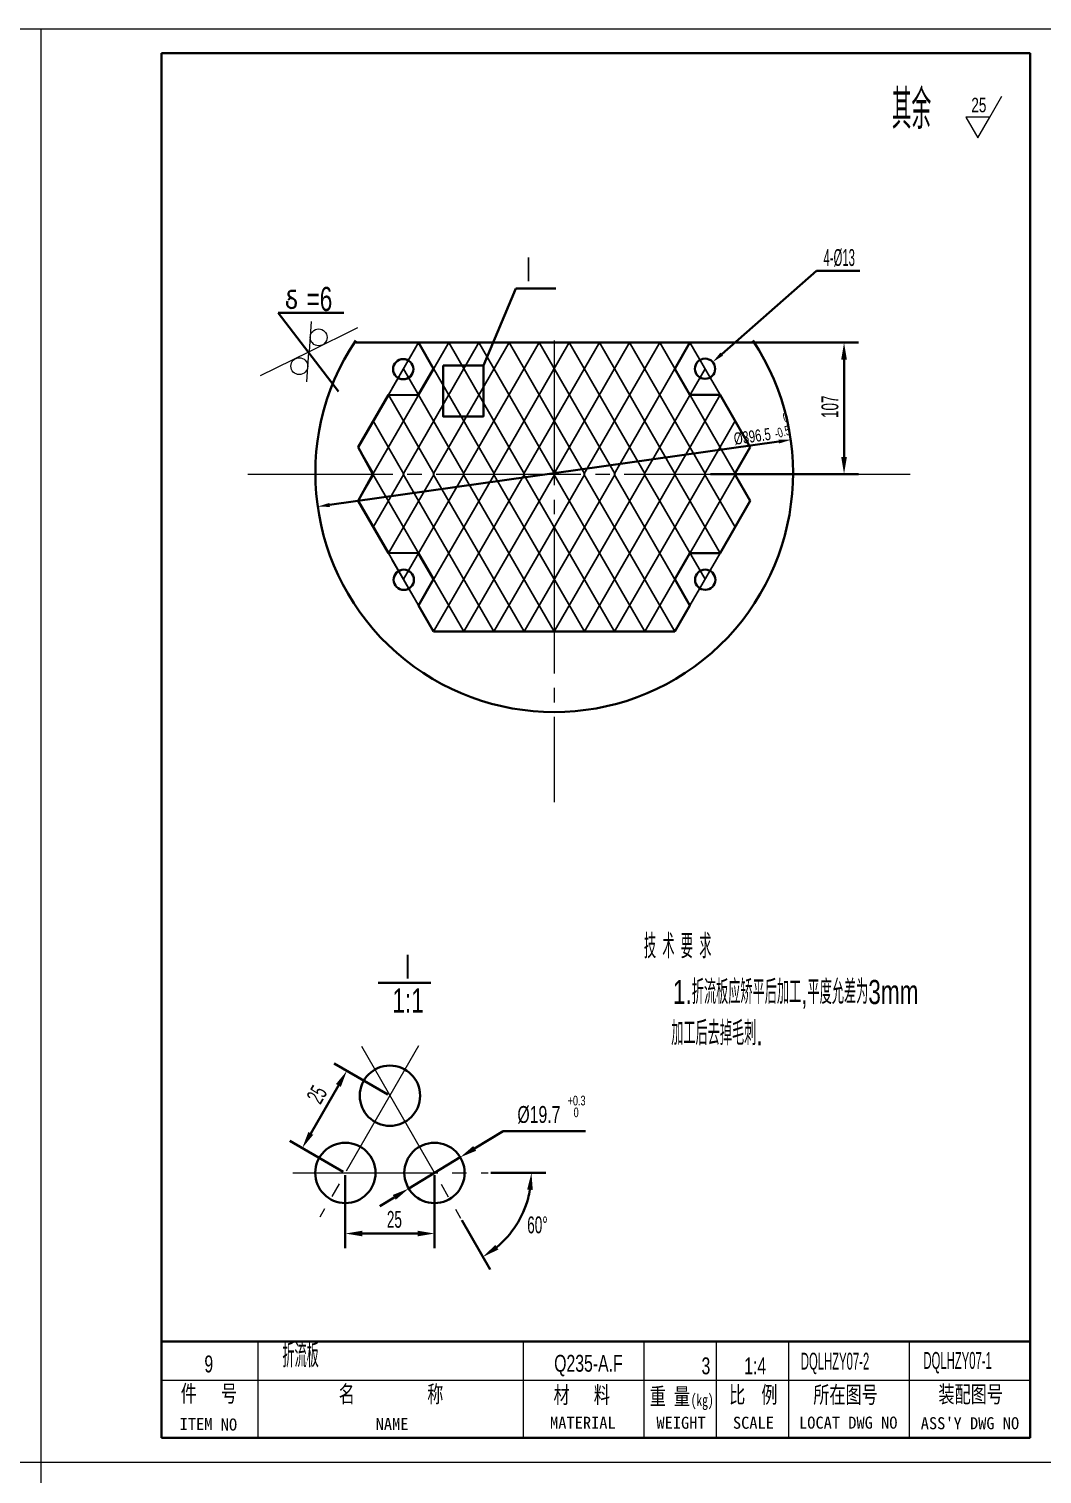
# Model space of a CAD drawing. Header units: millimetres. Extents: x 972 to 2699, y 36 to 635.
# Drawn here: x 2276 to 2486, y 335.6 to 635.1 of the extents above; entities that cross this region are included whole.
import ezdxf

# ---------------------------------------------------------------- set-up
doc = ezdxf.new("R2010")
doc.units = ezdxf.units.MM
doc.header["$PDMODE"] = 66
doc.header["$PDSIZE"] = -5
doc.linetypes.add('EB_DASHDOT', pattern=[39, 30, -3, 3, -3])
doc.linetypes.add('EB_DASHDOTDOT', pattern=[45, 30, -3, 3, -3, 3, -3])
doc.layers.get('0').update_dxf_attribs({"color": 2, "lineweight": 0})
doc.layers.get('DEFPOINTS').update_dxf_attribs({"color": 2, "lineweight": 0})
for name, color, linetype, lineweight in [('6', 6, 'EB_DASHDOTDOT', 0), ('JD$0$主体层', 1, 'Continuous', 35), ('中心线层', 2, 'EB_DASHDOT', 0), ('主体层', 1, 'Continuous', 35), ('图块层', 2, 'Continuous', 0), ('尺寸层', 2, 'Continuous', 35), ('文字层', 2, 'Continuous', 0)]:
    doc.layers.add(name, color=color, linetype=linetype, lineweight=lineweight)
doc.styles.add('HZ', font='ACADTXT.SHX', dxfattribs={"width": 0.6, "bigfont": 'gbcbig.shx'})
doc.styles.get("Standard").update_dxf_attribs({"font": 'ACADTXT.SHX', "width": 0.7, "bigfont": 'gbcbig.shx'})
doc.styles.add('UserTxtStyle2', font='', dxfattribs={"width": 0.7})
doc.styles.add('UserTxtStyle3', font='')
doc.styles.add('UserTxtStyle4', font='ACADTXT.SHX', dxfattribs={"width": 0.5, "bigfont": 'gbcbig.shx'})
doc.styles.get('UserTxtStyle2').set_extended_font_data('FangSong_GB2312')
doc.styles.get('UserTxtStyle3').set_extended_font_data('FangSong_GB2312')
doc.dimstyles.new('UserStyle1', dxfattribs={"dimtxt": 3.5, "dimasz": 3.5, "dimexe": 3, "dimexo": 0.5, "dimgap": 0.8, "dimtad": 1, "dimdsep": 46, "dimtxsty": 'HZ', "dimcen": 0, "dimdle": 7, "dimadec": 0, "dimazin": 0, "dimtfac": 1, "dimtmove": 0, "dimatfit": 0, "dimfxl": 0, "dimtolj": 1, "dimtzin": 0, "dimarcsym": 0})
doc.dimstyles.new('UserStyle3', dxfattribs={"dimtxt": 2.5, "dimasz": 2.5, "dimexe": 1.25, "dimexo": 0.625, "dimgap": 0.3, "dimtad": 1, "dimdec": 4, "dimdsep": 46, "dimtxsty": 'Standard', "dimcen": 0, "dimdle": 5, "dimadec": 0, "dimazin": 0, "dimtfac": 1, "dimtdec": 4, "dimtmove": 0, "dimatfit": 0, "dimfxl": 0, "dimtolj": 1, "dimtzin": 0, "dimarcsym": 0})

# ---------------------------------------------------------------- blocks, each defined once
blk = doc.blocks.new('*D20')
at = {"layer": '尺寸层', "linetype": 'Continuous', "lineweight": 35}
for points in [[(2341.54, 385.42), (2345.04, 384.84), (2345.04, 386)], [(2360.02, 385.42), (2356.52, 384.84), (2356.52, 386)]]:
    blk.add_hatch(color=0, dxfattribs=at).paths.add_polyline_path(points, flags=0)
at = {"layer": '尺寸层', "color": 0, "linetype": 'Continuous', "lineweight": 35}
for p, q in [((2341.54, 397.49), (2341.54, 382.42)), ((2360.02, 397.49), (2360.02, 382.42)), ((2345.04, 385.42), (2356.52, 385.42))]:
    blk.add_line(p, q, dxfattribs=at)
at = {"layer": '尺寸层', "color": 0, "linetype": 'Continuous', "lineweight": 35, "insert": (2350.15, 390.11), "char_height": 3.5, "attachment_point": 1, "style": 'HZ'}
blk.add_mtext('25', dxfattribs=at)
blk = doc.blocks.new('*D22')
at = {"layer": '尺寸层', "linetype": 'Continuous', "lineweight": 35}
for points in [[(2341.86, 419.14), (2340.61, 415.81), (2339.6, 416.4)], [(2332.62, 403.14), (2334.88, 405.88), (2333.87, 406.46)]]:
    blk.add_hatch(color=0, dxfattribs=at).paths.add_polyline_path(points, flags=0)
at = {"layer": '尺寸层', "color": 0, "linetype": 'Continuous', "lineweight": 35}
for p, q in [((2350.35, 414.24), (2339.26, 420.64)), ((2334.37, 406.17), (2340.11, 416.11)), ((2341.11, 398.24), (2330.02, 404.64))]:
    blk.add_line(p, q, dxfattribs=at)
at = {"layer": '尺寸层', "color": 0, "linetype": 'Continuous', "lineweight": 35, "insert": (2333.34, 413.75), "char_height": 3.5, "attachment_point": 1, "rotation": 60, "style": 'HZ'}
blk.add_mtext('25', dxfattribs=at)
blk = doc.blocks.new('CAXBLOCK8', base_point=(2472.64, 612.48))
at = {"layer": '图块层', "linetype": 'Continuous', "lineweight": 0}
for p, q in [((2475.14, 616.81), (2477.64, 621.14)), ((2470.14, 616.81), (2472.64, 612.48)), ((2475.14, 616.81), (2470.14, 616.81)), ((2472.64, 612.48), (2475.14, 616.81))]:
    blk.add_line(p, q, dxfattribs=at)
at = {"layer": '图块层', "linetype": 'Continuous', "lineweight": 0, "insert": (2471.29, 620.8), "char_height": 3, "attachment_point": 1}
blk.add_mtext('25', dxfattribs=at)
blk = doc.blocks.new('*D38')
at = {"layer": '尺寸层', "linetype": 'Continuous', "lineweight": 35}
for points in [[(2444.91, 570.05), (2445.49, 566.55), (2444.32, 566.55)], [(2444.91, 542.82), (2445.49, 546.32), (2444.32, 546.32)]]:
    blk.add_hatch(color=0, dxfattribs=at).paths.add_polyline_path(points, flags=0)
at = {"layer": '尺寸层', "color": 0, "linetype": 'Continuous', "lineweight": 35}
for p, q in [((2409.19, 570.05), (2447.91, 570.05)), ((2444.91, 566.55), (2444.91, 546.32)), ((2417.2, 542.82), (2447.91, 542.82))]:
    blk.add_line(p, q, dxfattribs=at)
at = {"layer": '尺寸层', "color": 0, "linetype": 'Continuous', "lineweight": 35, "insert": (2440.22, 554.41), "char_height": 3.5, "attachment_point": 1, "rotation": 90, "style": 'HZ'}
blk.add_mtext('107', dxfattribs=at)
blk = doc.blocks.new('CAXBLOCK14', base_point=(2417.68, 566.01))
at = {"layer": '尺寸层', "linetype": 'Continuous', "lineweight": 35}
blk.add_hatch(color=256, dxfattribs=at).paths.add_polyline_path([(2419.28, 567.98), (2417.68, 566.01), (2419.83, 567.35)], flags=0)
blk.add_line((2419.56, 567.66), (2439.17, 584.95), dxfattribs=at)
blk = doc.blocks.new('*D40')
at = {"layer": '尺寸层', "linetype": 'Continuous', "lineweight": 35}
for points in [[(2433.85, 549.9), (2431.43, 549.14), (2431.31, 549.97)], [(2335.82, 536.07), (2338.35, 536), (2338.23, 536.83)]]:
    blk.add_hatch(color=0, dxfattribs=at).paths.add_polyline_path(points, flags=0)
at = {"layer": '尺寸层', "color": 0, "linetype": 'Continuous', "lineweight": 35}
blk.add_line((2338.29, 536.42), (2431.37, 549.56), dxfattribs=at)
at = {"layer": '尺寸层', "color": 0, "linetype": 'Continuous', "lineweight": 35, "insert": (2421.91, 551.33), "char_height": 2.5, "attachment_point": 1, "rotation": 8.0346}
blk.add_mtext('%%c396.5', dxfattribs=at)
blk = doc.blocks.new('*D140')
at = {"layer": '尺寸层', "linetype": 'Continuous', "lineweight": 35}
for points in [[(2341.54, 385.42), (2345.04, 384.84), (2345.04, 386)], [(2360.02, 385.42), (2356.52, 384.84), (2356.52, 386)]]:
    blk.add_hatch(color=0, dxfattribs=at).paths.add_polyline_path(points, flags=0)
at = {"layer": '尺寸层', "color": 0, "linetype": 'Continuous', "lineweight": 35}
for p, q in [((2341.54, 397.49), (2341.54, 382.42)), ((2360.02, 397.49), (2360.02, 382.42)), ((2345.04, 385.42), (2356.52, 385.42))]:
    blk.add_line(p, q, dxfattribs=at)
at = {"layer": '尺寸层', "color": 0, "linetype": 'Continuous', "lineweight": 35, "insert": (2350.15, 390.11), "char_height": 3.5, "attachment_point": 1, "style": 'HZ'}
blk.add_mtext('25', dxfattribs=at)
blk = doc.blocks.new('*D142')
at = {"layer": '尺寸层', "linetype": 'Continuous', "lineweight": 35}
for points in [[(2341.86, 419.14), (2340.61, 415.81), (2339.6, 416.4)], [(2332.62, 403.14), (2334.88, 405.88), (2333.87, 406.46)]]:
    blk.add_hatch(color=0, dxfattribs=at).paths.add_polyline_path(points, flags=0)
at = {"layer": '尺寸层', "color": 0, "linetype": 'Continuous', "lineweight": 35}
for p, q in [((2350.35, 414.24), (2339.26, 420.64)), ((2334.37, 406.17), (2340.11, 416.11)), ((2341.11, 398.24), (2330.02, 404.64))]:
    blk.add_line(p, q, dxfattribs=at)
at = {"layer": '尺寸层', "color": 0, "linetype": 'Continuous', "lineweight": 35, "insert": (2333.34, 413.75), "char_height": 3.5, "attachment_point": 1, "rotation": 60, "style": 'HZ'}
blk.add_mtext('25', dxfattribs=at)
blk = doc.blocks.new('CAXBLOCK53', base_point=(2472.64, 612.48))
at = {"layer": '图块层', "linetype": 'Continuous', "lineweight": 0}
for p, q in [((2475.14, 616.81), (2477.64, 621.14)), ((2470.14, 616.81), (2472.64, 612.48)), ((2475.14, 616.81), (2470.14, 616.81)), ((2472.64, 612.48), (2475.14, 616.81))]:
    blk.add_line(p, q, dxfattribs=at)
at = {"layer": '图块层', "linetype": 'Continuous', "lineweight": 0, "insert": (2471.29, 620.8), "char_height": 3, "attachment_point": 1}
blk.add_mtext('25', dxfattribs=at)
blk = doc.blocks.new('*D158')
at = {"layer": '尺寸层', "linetype": 'Continuous', "lineweight": 35}
for points in [[(2444.91, 570.05), (2445.49, 566.55), (2444.32, 566.55)], [(2444.91, 542.82), (2445.49, 546.32), (2444.32, 546.32)]]:
    blk.add_hatch(color=0, dxfattribs=at).paths.add_polyline_path(points, flags=0)
at = {"layer": '尺寸层', "color": 0, "linetype": 'Continuous', "lineweight": 35}
for p, q in [((2409.19, 570.05), (2447.91, 570.05)), ((2444.91, 566.55), (2444.91, 546.32)), ((2417.2, 542.82), (2447.91, 542.82))]:
    blk.add_line(p, q, dxfattribs=at)
at = {"layer": '尺寸层', "color": 0, "linetype": 'Continuous', "lineweight": 35, "insert": (2440.22, 554.41), "char_height": 3.5, "attachment_point": 1, "rotation": 90, "style": 'HZ'}
blk.add_mtext('107', dxfattribs=at)
blk = doc.blocks.new('CAXBLOCK59', base_point=(2417.68, 566.01))
at = {"layer": '尺寸层', "linetype": 'Continuous', "lineweight": 35}
blk.add_hatch(color=256, dxfattribs=at).paths.add_polyline_path([(2419.28, 567.98), (2417.68, 566.01), (2419.83, 567.35)], flags=0)
blk.add_line((2419.56, 567.66), (2439.17, 584.95), dxfattribs=at)
blk = doc.blocks.new('*D160')
at = {"layer": '尺寸层', "linetype": 'Continuous', "lineweight": 35}
for points in [[(2433.85, 549.9), (2431.43, 549.14), (2431.31, 549.97)], [(2335.82, 536.07), (2338.35, 536), (2338.23, 536.83)]]:
    blk.add_hatch(color=0, dxfattribs=at).paths.add_polyline_path(points, flags=0)
at = {"layer": '尺寸层', "color": 0, "linetype": 'Continuous', "lineweight": 35}
blk.add_line((2338.29, 536.42), (2431.37, 549.56), dxfattribs=at)
at = {"layer": '尺寸层', "color": 0, "linetype": 'Continuous', "lineweight": 35, "insert": (2421.91, 551.33), "char_height": 2.5, "attachment_point": 1, "rotation": 8.0346}
blk.add_mtext('%%c396.5', dxfattribs=at)

msp = doc.modelspace()

# ---------------------------------------------------------------- hatches: boundary and pattern name
at = {"layer": '尺寸层', "linetype": 'Continuous', "lineweight": 35}
for points in [[(2365.35665, 401.23535), (2368.64984, 402.55642), (2368.04337, 403.55307)], [(2365.35665, 401.23535), (2368.64984, 402.55642), (2368.04337, 403.55307)], [(2380.11897, 397.98644), (2380.39538, 394.44895), (2379.23315, 394.55051)], [(2380.11897, 397.98644), (2380.39538, 394.44895), (2379.23315, 394.55051)], [(2354.67825, 394.73753), (2351.99152, 392.41982), (2351.38506, 393.41647)], [(2354.67825, 394.73753), (2351.99152, 392.41982), (2351.38506, 393.41647)], [(2370.06821, 380.57801), (2372.6009, 383.06312), (2373.26998, 382.10738)], [(2370.06821, 380.57801), (2372.6009, 383.06312), (2373.26998, 382.10738)]]:
    msp.add_hatch(color=256, dxfattribs=at).paths.add_polyline_path(points, flags=0)

# ---------------------------------------------------------------- linework, layer by layer
at = {"linetype": 'Continuous', "lineweight": 0}
for p, q in [((2334.12187, 568.21727), (2334.5337, 574.40513)), ((2334.12187, 568.21727), (2334.5337, 574.40513)), ((2334.12187, 568.21727), (2344.13214, 573.15675)), ((2334.12187, 568.21727), (2344.13214, 573.15675)), ((2333.88772, 568.0949), (2323.87744, 563.15542)), ((2333.88772, 568.0949), (2323.87744, 563.15542)), ((2333.88772, 568.0949), (2333.47588, 561.90705)), ((2333.88772, 568.0949), (2333.47588, 561.90705))]:
    msp.add_line(p, q, dxfattribs=at)
for centre in [(2336.01092, 571.14426), (2336.01092, 571.14426), (2331.99866, 565.16791), (2331.99866, 565.16791)]:
    msp.add_circle(centre, 1.75, dxfattribs=at)
at = {"layer": '6', "linetype": 'ByBlock', "lineweight": -2}
for p, q in [((2347.24942, 542.82039), (2362.96863, 570.05307)), ((2347.24942, 542.82039), (2362.96863, 570.05307)), ((2356.71855, 570.05307), (2350.46879, 559.22781)), ((2356.71855, 570.05307), (2350.46879, 559.22781)), ((2369.21809, 570.05307), (2353.49888, 542.82039)), ((2369.21809, 570.05307), (2353.49888, 542.82039)), ((2372.43838, 542.82039), (2356.71886, 570.0536)), ((2372.43838, 542.82039), (2356.71886, 570.0536)), ((2359.74835, 542.82039), (2375.46755, 570.05307)), ((2359.74835, 542.82039), (2375.46755, 570.05307)), ((2362.96863, 570.05307), (2378.68784, 542.82039)), ((2362.96863, 570.05307), (2378.68784, 542.82039)), ((2381.71701, 570.05307), (2365.99781, 542.82039)), ((2381.71701, 570.05307), (2365.99781, 542.82039)), ((2384.9373, 542.82039), (2369.21809, 570.05307)), ((2384.9373, 542.82039), (2369.21809, 570.05307)), ((2372.24726, 542.82039), (2387.96646, 570.05307)), ((2372.24726, 542.82039), (2387.96646, 570.05307)), ((2375.46756, 570.05307), (2391.18676, 542.82039)), ((2375.46756, 570.05307), (2391.18676, 542.82039)), ((2394.21593, 570.05307), (2378.49672, 542.82039)), ((2394.21593, 570.05307), (2378.49672, 542.82039)), ((2397.43622, 542.82039), (2381.71701, 570.05307)), ((2397.43622, 542.82039), (2381.71701, 570.05307)), ((2384.74619, 542.82039), (2400.4654, 570.05307)), ((2384.74619, 542.82039), (2400.4654, 570.05307)), ((2387.96647, 570.05307), (2403.68567, 542.82039)), ((2387.96647, 570.05307), (2403.68567, 542.82039)), ((2406.71485, 570.05307), (2390.99565, 542.82039)), ((2406.71485, 570.05307), (2390.99565, 542.82039)), ((2409.93515, 542.82039), (2394.21594, 570.05307)), ((2409.93515, 542.82039), (2394.21594, 570.05307)), ((2397.2451, 542.82039), (2412.96462, 570.05359)), ((2397.2451, 542.82039), (2412.96462, 570.05359)), ((2400.46539, 570.05307), (2416.1846, 542.82039)), ((2400.46539, 570.05307), (2416.1846, 542.82039)), ((2422.43406, 542.82039), (2406.71485, 570.05307)), ((2422.43406, 542.82039), (2406.71485, 570.05307)), ((2412.96462, 570.05359), (2419.21469, 559.2278)), ((2412.96462, 570.05359), (2419.21469, 559.2278)), ((2356.0932, 568.96861), (2351.20797, 560.50522)), ((2356.0932, 568.96861), (2351.20797, 560.50522)), ((2353.59383, 564.64071), (2366.18892, 542.82039)), ((2353.59383, 564.64071), (2366.18892, 542.82039)), ((2416.08965, 564.6407), (2403.49456, 542.82039)), ((2416.08965, 564.6407), (2403.49456, 542.82039)), ((2350.46971, 559.22622), (2344.21823, 548.39586)), ((2350.46971, 559.22622), (2344.21823, 548.39586)), ((2359.93946, 542.82039), (2350.46879, 559.22781)), ((2359.93946, 542.82039), (2350.46879, 559.22781)), ((2409.74403, 542.82039), (2419.21469, 559.2278)), ((2409.74403, 542.82039), (2419.21469, 559.2278)), ((2419.21331, 559.227), (2425.46521, 548.39594)), ((2419.21331, 559.227), (2425.46521, 548.39594)), ((2347.34375, 553.81491), (2353.68999, 542.82039)), ((2347.34375, 553.81491), (2353.68999, 542.82039)), ((2422.33973, 553.8149), (2415.99349, 542.82039)), ((2422.33973, 553.8149), (2415.99349, 542.82039)), ((2347.44054, 542.82039), (2344.21872, 548.40202)), ((2347.44054, 542.82039), (2344.21872, 548.40202)), ((2422.24294, 542.82039), (2425.46476, 548.40202)), ((2422.24294, 542.82039), (2425.46476, 548.40202)), ((2347.44054, 542.82039), (2344.21872, 537.23877)), ((2347.44054, 542.82039), (2344.21872, 537.23877)), ((2347.24942, 542.82039), (2366.09337, 510.17429)), ((2347.24942, 542.82039), (2366.09337, 510.17429)), ((2347.34375, 531.82588), (2353.68999, 542.82039)), ((2347.34375, 531.82588), (2353.68999, 542.82039)), ((2359.93946, 542.82039), (2350.46879, 526.41298)), ((2359.93946, 542.82039), (2350.46879, 526.41298)), ((2372.34282, 510.17429), (2353.49888, 542.82039)), ((2372.34282, 510.17429), (2353.49888, 542.82039)), ((2353.59383, 521.00008), (2366.18892, 542.82039)), ((2353.59383, 521.00008), (2366.18892, 542.82039)), ((2372.43838, 542.82039), (2356.71886, 515.58718)), ((2372.43838, 542.82039), (2356.71886, 515.58718)), ((2359.74835, 542.82039), (2378.59228, 510.17429)), ((2359.74835, 542.82039), (2378.59228, 510.17429)), ((2359.8439, 510.17429), (2378.68784, 542.82039)), ((2359.8439, 510.17429), (2378.68784, 542.82039)), ((2384.84175, 510.17429), (2365.99781, 542.82039)), ((2384.84175, 510.17429), (2365.99781, 542.82039)), ((2384.9373, 542.82039), (2366.09336, 510.17429)), ((2384.9373, 542.82039), (2366.09336, 510.17429)), ((2372.24726, 542.82039), (2391.09119, 510.17429)), ((2372.24726, 542.82039), (2391.09119, 510.17429)), ((2372.34282, 510.17429), (2391.18676, 542.82039)), ((2372.34282, 510.17429), (2391.18676, 542.82039)), ((2397.34066, 510.17429), (2378.49672, 542.82039)), ((2397.34066, 510.17429), (2378.49672, 542.82039)), ((2397.43622, 542.82039), (2378.59227, 510.17429)), ((2397.43622, 542.82039), (2378.59227, 510.17429)), ((2384.74619, 542.82039), (2403.59013, 510.1743)), ((2384.74619, 542.82039), (2403.59013, 510.1743)), ((2384.84174, 510.17429), (2403.68567, 542.82039)), ((2384.84174, 510.17429), (2403.68567, 542.82039)), ((2409.83958, 510.1743), (2390.99565, 542.82039)), ((2409.83958, 510.1743), (2390.99565, 542.82039)), ((2409.93515, 542.82039), (2391.09121, 510.17429)), ((2409.93515, 542.82039), (2391.09121, 510.17429)), ((2397.2451, 542.82039), (2412.96462, 515.5872)), ((2397.2451, 542.82039), (2412.96462, 515.5872)), ((2397.34066, 510.17429), (2416.1846, 542.82039)), ((2397.34066, 510.17429), (2416.1846, 542.82039)), ((2416.08965, 521.00008), (2403.49456, 542.82039)), ((2416.08965, 521.00008), (2403.49456, 542.82039)), ((2422.43406, 542.82039), (2403.59013, 510.1743)), ((2422.43406, 542.82039), (2403.59013, 510.1743)), ((2409.74403, 542.82039), (2419.21469, 526.41299)), ((2409.74403, 542.82039), (2419.21469, 526.41299)), ((2422.33973, 531.82589), (2415.99349, 542.82039)), ((2422.33973, 531.82589), (2415.99349, 542.82039)), ((2422.24294, 542.82039), (2425.46476, 537.23877)), ((2422.24294, 542.82039), (2425.46476, 537.23877)), ((2350.46971, 526.41457), (2344.21823, 537.24493)), ((2350.46971, 526.41457), (2344.21823, 537.24493)), ((2419.21331, 526.41378), (2425.46521, 537.24485)), ((2419.21331, 526.41378), (2425.46521, 537.24485)), ((2359.8439, 510.17429), (2350.46879, 526.41298)), ((2359.8439, 510.17429), (2350.46879, 526.41298)), ((2356.0932, 516.67217), (2351.20797, 525.13557)), ((2356.0932, 516.67217), (2351.20797, 525.13557)), ((2412.96462, 515.5872), (2419.21469, 526.41299)), ((2412.96462, 515.5872), (2419.21469, 526.41299)), ((2359.8439, 510.17429), (2356.71917, 515.58771)), ((2359.8439, 510.17429), (2356.71917, 515.58771)), ((2409.83958, 510.1743), (2412.96416, 515.58746)), ((2409.83958, 510.1743), (2412.96416, 515.58746))]:
    msp.add_line(p, q, dxfattribs=at)
at = {"layer": 'DEFPOINTS', "color": 0, "linetype": 'ByBlock', "lineweight": -2}
for p in [(2344.87278, 424.21778), (2344.87278, 424.21778), (2365.35665, 401.23535), (2365.35665, 401.23535), (2330.68685, 397.98644), (2330.68685, 397.98644), (2371.1759, 397.98644), (2371.1759, 397.98644), (2354.67825, 394.73753), (2354.67825, 394.73753), (2365.42008, 388.62881), (2365.42008, 388.62881), (2375.41611, 385.06543), (2375.41611, 385.06543)]:
    msp.add_point(p, dxfattribs=at)
at = {"layer": 'JD$0$主体层', "linetype": 'Continuous', "lineweight": 35}
for p, q in [((2303.45655, 630.06545), (2303.45655, 343.06545)), ((2303.45655, 630.06545), (2483.45655, 630.06545)), ((2303.45655, 630.06545), (2303.45655, 343.06545)), ((2303.45655, 630.06545), (2483.45655, 630.06545)), ((2483.45655, 630.06545), (2483.45655, 343.06545)), ((2483.45655, 630.06545), (2483.45655, 343.06545)), ((2303.45655, 363.06545), (2483.45655, 363.06545)), ((2303.45655, 363.06545), (2483.45655, 363.06545)), ((2303.45655, 343.06545), (2483.45655, 343.06545)), ((2303.45655, 343.06545), (2483.45655, 343.06545))]:
    msp.add_line(p, q, dxfattribs=at)
at = {"layer": '中心线层', "linetype": 'EB_DASHDOT', "lineweight": 0}
for p, q in [((2384.83143, 570.50317), (2384.83143, 474.84817)), ((2384.83143, 570.50317), (2384.83143, 474.84817)), ((2321.36345, 542.82039), (2458.60223, 542.82039)), ((2321.36345, 542.82039), (2458.60223, 542.82039)), ((2356.7307, 424.29363), (2336.24735, 388.81542)), ((2356.7307, 424.29363), (2336.24735, 388.81542)), ((2344.87278, 424.21778), (2365.42008, 388.62881)), ((2344.87278, 424.21778), (2365.42008, 388.62881)), ((2330.68685, 397.98644), (2371.1759, 397.98644)), ((2330.68685, 397.98644), (2371.1759, 397.98644))]:
    msp.add_line(p, q, dxfattribs=at)
at = {"layer": '主体层', "linetype": 'Continuous', "lineweight": 35}
for p, q in [((2343.69051, 570.05307), (2425.98394, 570.05307)), ((2343.69051, 570.05307), (2425.98394, 570.05307)), ((2359.8439, 564.63964), (2356.71917, 570.05307)), ((2359.8439, 564.63964), (2356.71917, 570.05307)), ((2412.96462, 570.05359), (2409.83958, 564.63964)), ((2412.96462, 570.05359), (2409.83958, 564.63964)), ((2356.67139, 559.14345), (2359.8439, 564.63964)), ((2356.67139, 559.14345), (2359.8439, 564.63964)), ((2409.83958, 564.63964), (2412.96431, 559.22622)), ((2409.83958, 564.63964), (2412.96431, 559.22622)), ((2350.46879, 559.22781), (2344.21674, 548.39859)), ((2350.46879, 559.22781), (2344.21674, 548.39859)), ((2350.46971, 559.22622), (2356.67139, 559.14345)), ((2350.46971, 559.22622), (2356.67139, 559.14345)), ((2412.96431, 559.22622), (2419.21377, 559.22621)), ((2412.96431, 559.22622), (2419.21377, 559.22621)), ((2419.21469, 559.2278), (2425.46674, 548.39859)), ((2419.21469, 559.2278), (2425.46674, 548.39859)), ((2344.21674, 548.39859), (2347.24942, 542.82039)), ((2344.21674, 548.39859), (2347.24942, 542.82039)), ((2425.46674, 548.39859), (2422.3385, 542.98594)), ((2425.46674, 548.39859), (2422.3385, 542.98594)), ((2344.21674, 537.2422), (2347.24942, 542.82039)), ((2344.21674, 537.2422), (2347.24942, 542.82039)), ((2425.46674, 537.2422), (2422.3385, 542.65485)), ((2425.46674, 537.2422), (2422.3385, 542.65485)), ((2350.46879, 526.41298), (2344.21674, 537.2422)), ((2350.46879, 526.41298), (2344.21674, 537.2422)), ((2419.21469, 526.41299), (2425.46674, 537.2422)), ((2419.21469, 526.41299), (2425.46674, 537.2422)), ((2350.46971, 526.41457), (2356.67139, 526.49734)), ((2350.46971, 526.41457), (2356.67139, 526.49734)), ((2356.67139, 526.49734), (2359.8439, 521.00114)), ((2356.67139, 526.49734), (2359.8439, 521.00114)), ((2409.83958, 521.00114), (2412.96431, 526.41456)), ((2409.83958, 521.00114), (2412.96431, 526.41456)), ((2412.96431, 526.41456), (2419.21377, 526.41458)), ((2412.96431, 526.41456), (2419.21377, 526.41458)), ((2359.8439, 521.00114), (2356.71917, 515.58771)), ((2359.8439, 521.00114), (2356.71917, 515.58771)), ((2412.96462, 515.5872), (2409.83958, 521.00114)), ((2412.96462, 515.5872), (2409.83958, 521.00114)), ((2359.8439, 510.17429), (2356.71871, 515.58745)), ((2359.8439, 510.17429), (2356.71871, 515.58745)), ((2409.83958, 510.1743), (2412.96462, 515.5872)), ((2409.83958, 510.1743), (2412.96462, 515.5872)), ((2359.8439, 510.17429), (2409.83958, 510.1743)), ((2359.8439, 510.17429), (2409.83958, 510.1743))]:
    msp.add_line(p, q, dxfattribs=at)
for centre, radius in [((2353.54024, 564.54466), 2.1), ((2353.54024, 564.54466), 2.1), ((2416.08965, 564.64069), 2.1), ((2416.08965, 564.64069), 2.1), ((2353.65059, 520.90387), 2.1), ((2353.65059, 520.90387), 2.1), ((2416.13695, 520.91234), 2.1), ((2416.13695, 520.91234), 2.1), ((2350.77984, 413.98644), 6.25), ((2350.77984, 413.98644), 6.25), ((2341.54224, 397.98644), 6.25), ((2341.54224, 397.98644), 6.25), ((2360.01745, 397.98644), 6.25), ((2360.01745, 397.98644), 6.25)]:
    msp.add_circle(centre, radius, dxfattribs=at)
msp.add_arc((2384.83143, 542.98594), 49.5, 146.2270267, 33.7729733, dxfattribs=at)
msp.add_arc((2384.83143, 542.98594), 49.5, 146.2270267, 33.7729733, dxfattribs=at)
at = {"layer": '图块层', "linetype": 'Continuous', "lineweight": 0}
for p, q in [((1857.95655, 635.06545), (2698.95655, 635.06545)), ((1857.95655, 635.06545), (2698.95655, 635.06545)), ((2278.45655, 635.06545), (2278.45655, 41.06545)), ((2278.45655, 635.06545), (2278.45655, 41.06545)), ((2323.45655, 343.06545), (2323.45655, 363.06545)), ((2323.45655, 343.06545), (2323.45655, 363.06545)), ((2378.45655, 343.06545), (2378.45655, 363.06545)), ((2378.45655, 343.06545), (2378.45655, 363.06545)), ((2403.45655, 343.06545), (2403.45655, 363.06545)), ((2403.45655, 343.06545), (2403.45655, 363.06545)), ((2418.45655, 343.06545), (2418.45655, 363.06545)), ((2418.45655, 343.06545), (2418.45655, 363.06545)), ((2433.45655, 343.06545), (2433.45655, 363.06545)), ((2433.45655, 343.06545), (2433.45655, 363.06545)), ((2458.45655, 343.06545), (2458.45655, 363.06545)), ((2458.45655, 343.06545), (2458.45655, 363.06545)), ((2303.45655, 355.06545), (2483.45655, 355.06545)), ((2303.45655, 355.06545), (2483.45655, 355.06545)), ((1857.95655, 338.06545), (2698.95655, 338.06545)), ((1857.95655, 338.06545), (2698.95655, 338.06545))]:
    msp.add_line(p, q, dxfattribs=at)
at = {"layer": '图块层', "color": 1, "linetype": 'Continuous', "lineweight": 0}
msp.add_line((2303.45655, 343.06545), (2303.45655, 363.06545), dxfattribs=at)
msp.add_line((2303.45655, 343.06545), (2303.45655, 363.06545), dxfattribs=at)
at = {"layer": '尺寸层', "linetype": 'Continuous', "lineweight": 35}
for p, q in [((2439.16702, 584.94527), (2448.18059, 584.94527)), ((2439.16702, 584.94527), (2448.18059, 584.94527)), ((2370.16861, 565.33273), (2376.91448, 581.29857)), ((2370.16861, 565.33273), (2376.91448, 581.29857)), ((2376.91448, 581.29857), (2385.14468, 581.29857)), ((2376.91448, 581.29857), (2385.14468, 581.29857)), ((2329.54614, 578.6654), (2329.45997, 578.42603)), ((2329.54614, 578.6654), (2329.45997, 578.42603)), ((2329.45997, 578.42603), (2329.50306, 577.89601)), ((2329.45997, 578.42603), (2329.50306, 577.89601)), ((2329.90517, 579.07574), (2329.67539, 578.88767)), ((2329.90517, 579.07574), (2329.67539, 578.88767)), ((2329.77592, 580.01611), (2329.79028, 580.37516)), ((2329.77592, 580.01611), (2329.79028, 580.37516)), ((2329.90517, 579.69125), (2329.77592, 580.01611)), ((2329.90517, 579.69125), (2329.77592, 580.01611)), ((2329.79028, 580.37516), (2329.91954, 580.56323)), ((2329.79028, 580.37516), (2329.91954, 580.56323)), ((2330.13495, 579.46898), (2329.90517, 579.69125)), ((2330.13495, 579.46898), (2329.90517, 579.69125)), ((2330.04879, 579.22962), (2329.90517, 579.07574)), ((2330.04879, 579.22962), (2329.90517, 579.07574)), ((2329.91954, 580.56323), (2330.20676, 580.7513)), ((2329.91954, 580.56323), (2330.20676, 580.7513)), ((2330.39346, 579.31511), (2330.04879, 579.22962)), ((2330.39346, 579.31511), (2330.04879, 579.22962)), ((2330.4509, 579.29801), (2330.13495, 579.46898)), ((2330.4509, 579.29801), (2330.13495, 579.46898)), ((2330.20676, 580.7513), (2330.4509, 580.7855)), ((2330.20676, 580.7513), (2330.4509, 580.7855)), ((2330.4509, 580.7855), (2331.28386, 580.7855)), ((2330.4509, 580.7855), (2331.28386, 580.7855)), ((2330.66632, 579.19542), (2330.4509, 579.29801)), ((2330.66632, 579.19542), (2330.4509, 579.29801)), ((2330.85302, 579.07574), (2330.66632, 579.19542)), ((2330.85302, 579.07574), (2330.66632, 579.19542)), ((2331.05408, 578.90476), (2330.85302, 579.07574)), ((2331.05408, 578.90476), (2330.85302, 579.07574)), ((2331.22641, 578.6654), (2331.05408, 578.90476)), ((2331.22641, 578.6654), (2331.05408, 578.90476)), ((2331.25513, 578.34054), (2331.22641, 578.6654)), ((2331.25513, 578.34054), (2331.22641, 578.6654)), ((2331.22641, 577.63954), (2331.25513, 578.34054)), ((2331.22641, 577.63954), (2331.25513, 578.34054)), ((2341.22661, 576.2425), (2327.63607, 576.2425)), ((2340.13936, 559.94731), (2327.63607, 576.2425)), ((2341.22661, 576.2425), (2327.63607, 576.2425)), ((2340.13936, 559.94731), (2327.63607, 576.2425)), ((2329.50306, 577.89601), (2329.53178, 577.72503)), ((2329.50306, 577.89601), (2329.53178, 577.72503)), ((2329.53178, 577.72503), (2329.70412, 577.50276)), ((2329.53178, 577.72503), (2329.70412, 577.50276)), ((2329.70412, 577.50276), (2329.96262, 577.33179)), ((2329.70412, 577.50276), (2329.96262, 577.33179)), ((2329.96262, 577.33179), (2330.33601, 577.2121)), ((2329.96262, 577.33179), (2330.33601, 577.2121)), ((2330.33601, 577.2121), (2330.70941, 577.2463)), ((2330.33601, 577.2121), (2330.70941, 577.2463)), ((2330.70941, 577.2463), (2331.01099, 577.36598)), ((2330.70941, 577.2463), (2331.01099, 577.36598)), ((2331.01099, 577.36598), (2331.22641, 577.63954)), ((2331.01099, 577.36598), (2331.22641, 577.63954)), ((2348.31283, 437.39136), (2359.28979, 437.39136)), ((2348.31283, 437.39136), (2359.28979, 437.39136)), ((2368.3466, 403.05474), (2374.25247, 406.64847)), ((2368.3466, 403.05474), (2374.25247, 406.64847)), ((2374.25247, 406.64847), (2391.32561, 406.64847)), ((2374.25247, 406.64847), (2391.32561, 406.64847)), ((2354.67825, 394.73753), (2365.35665, 401.23535)), ((2354.67825, 394.73753), (2365.35665, 401.23535)), ((2371.6759, 397.98644), (2383.11897, 397.98644)), ((2371.6759, 397.98644), (2383.11897, 397.98644)), ((2351.68829, 392.91814), (2348.69834, 391.09875)), ((2351.68829, 392.91814), (2348.69834, 391.09875)), ((2365.67008, 388.1958), (2371.56821, 377.97994)), ((2365.67008, 388.1958), (2371.56821, 377.97994))]:
    msp.add_line(p, q, dxfattribs=at)
msp.add_lwpolyline([(2361.78832, 565.33273), (2370.16861, 565.33273), (2370.16861, 554.74927), (2361.78832, 554.74927), (2361.78832, 565.33273)], dxfattribs=at)
msp.add_lwpolyline([(2361.78832, 565.33273), (2370.16861, 565.33273), (2370.16861, 554.74927), (2361.78832, 554.74927), (2361.78832, 565.33273)], dxfattribs=at)
for start, end in [(309.988767, 344.7580317), (309.988767, 344.7580317), (344.7580317, 350.011233), (344.7580317, 350.011233)]:
    msp.add_arc((2360.01745, 397.98644), 20.10152, start, end, dxfattribs=at)

# ---------------------------------------------------------------- block references
for name, p in [('CAXBLOCK8', (2472.64095, 612.47719)), ('CAXBLOCK53', (2472.64095, 612.47719)), ('CAXBLOCK14', (2417.68088, 566.0111)), ('CAXBLOCK59', (2417.68088, 566.0111))]:
    msp.add_blockref(name, p, dxfattribs=at)

# ---------------------------------------------------------------- texts
at = {"layer": '图块层', "linetype": 'Continuous', "lineweight": 0, "attachment_point": 1}
for s, insert, char_height, style in [('件   号', (2307.42964, 354.02119), 3.5, 'UserTxtStyle2'), ('件   号', (2307.42964, 354.02119), 3.5, 'UserTxtStyle2'), ('名         称', (2340.17457, 353.90302), 3.5, 'UserTxtStyle2'), ('名         称', (2340.17457, 353.90302), 3.5, 'UserTxtStyle2'), ('材   料', (2384.6973, 353.73527), 3.5, 'UserTxtStyle2'), ('材   料', (2384.6973, 353.73527), 3.5, 'UserTxtStyle2'), ('重 量', (2404.62847, 353.42905), 3.5, 'UserTxtStyle2'), ('重 量', (2404.62847, 353.42905), 3.5, 'UserTxtStyle2'), ('比  例', (2421.08918, 353.77593), 3.5, 'UserTxtStyle2'), ('比  例', (2421.08918, 353.77593), 3.5, 'UserTxtStyle2'), ('所在图号', (2438.53153, 353.77593), 3.5, 'UserTxtStyle2'), ('所在图号', (2438.53153, 353.77593), 3.5, 'UserTxtStyle2'), ('装配图号', (2464.47267, 353.87755), 3.5, 'UserTxtStyle2'), ('装配图号', (2464.47267, 353.87755), 3.5, 'UserTxtStyle2'), ('(kg)', (2413.12403, 352.14884), 2.5, 'UserTxtStyle2'), ('(kg)', (2413.12403, 352.14884), 2.5, 'UserTxtStyle2'), ('MATERIAL', (2383.97149, 347.4606), 2.5, 'UserTxtStyle3'), ('MATERIAL', (2383.97149, 347.4606), 2.5, 'UserTxtStyle3'), ('WEIGHT', (2406.01711, 347.4606), 2.5, 'UserTxtStyle3'), ('WEIGHT', (2406.01711, 347.4606), 2.5, 'UserTxtStyle3'), ('SCALE', (2421.87163, 347.4606), 2.5, 'UserTxtStyle3'), ('SCALE', (2421.87163, 347.4606), 2.5, 'UserTxtStyle3'), ('LOCAT DWG NO', (2435.57609, 347.47749), 2.5, 'UserTxtStyle3'), ('LOCAT DWG NO', (2435.57609, 347.47749), 2.5, 'UserTxtStyle3'), ("ASS'Y DWG NO", (2460.80123, 347.35931), 2.5, 'UserTxtStyle3'), ("ASS'Y DWG NO", (2460.80123, 347.35931), 2.5, 'UserTxtStyle3'), ('ITEM', (2307.20352, 347.20738), 2.5, 'UserTxtStyle3'), ('ITEM', (2307.20352, 347.20738), 2.5, 'UserTxtStyle3'), ('NO', (2315.71854, 347.08921), 2.5, 'UserTxtStyle3'), ('NO', (2315.71854, 347.08921), 2.5, 'UserTxtStyle3'), ('NAME', (2347.8246, 347.21582), 2.5, 'UserTxtStyle3'), ('NAME', (2347.8246, 347.21582), 2.5, 'UserTxtStyle3')]:
    msp.add_mtext(s, dxfattribs=dict(at, insert=insert, char_height=char_height, style=style))
at = {"layer": '尺寸层', "linetype": 'Continuous', "lineweight": 35, "attachment_point": 1}
for s, insert, char_height, style in [('I', (2379.03762, 587.73967), 5, 'UserTxtStyle4'), ('I', (2379.03762, 587.73967), 5, 'UserTxtStyle4'), ('4-%%c13', (2440.65657, 589.43928), 3.5, 'UserTxtStyle4'), ('4-%%c13', (2440.65657, 589.43928), 3.5, 'UserTxtStyle4'), ('60%%D', (2379.23936, 388.96461), 3.5, 'HZ'), ('60%%D', (2379.23936, 388.96461), 3.5, 'HZ')]:
    msp.add_mtext(s, dxfattribs=dict(at, insert=insert, char_height=char_height, style=style))
for s, insert, char_height in [('=6', (2333.49686, 581.60499), 5), ('=6', (2333.49686, 581.60499), 5), ('I', (2353.79398, 443.22178), 5), ('I', (2353.79398, 443.22178), 5), ('1:1', (2351.29404, 436.20352), 5), ('1:1', (2351.29404, 436.20352), 5), ('+0.3', (2387.62751, 413.97138), 2), ('+0.3', (2387.62751, 413.97138), 2), ('%%c19.7', (2377.20592, 411.84297), 3.5), ('%%c19.7', (2377.20592, 411.84297), 3.5), ('0', (2388.86258, 411.52643), 2), ('0', (2388.86258, 411.52643), 2)]:
    msp.add_mtext(s, dxfattribs=dict(at, insert=insert, char_height=char_height))
at = {"layer": '尺寸层', "linetype": 'Continuous', "lineweight": 35, "char_height": 2, "attachment_point": 1, "rotation": 15.5964121}
for s, insert in [('0', (2432.02822, 555.38636)), ('0', (2432.02822, 555.38636)), ('-0.5', (2430.28694, 552.08607)), ('-0.5', (2430.28694, 552.08607))]:
    msp.add_mtext(s, dxfattribs=dict(at, insert=insert))
at = {"layer": '文字层', "linetype": 'Continuous', "lineweight": 0, "attachment_point": 1}
for s, insert, char_height in [('其余', (2454.80571, 622.44656), 8.101329), ('其余', (2454.80571, 622.44656), 8.101329), ('           技 术 要 求', (2389.12926, 447.45152), 5), ('           技 术 要 求', (2389.12926, 447.45152), 5), ('1.折流板应矫平后加工,平度允差为3mm', (2409.4496, 437.97411), 5), ('1.折流板应矫平后加工,平度允差为3mm', (2409.4496, 437.97411), 5), ('  加工后去掉毛刺.', (2406.48711, 429.45342), 5), ('  加工后去掉毛刺.', (2406.48711, 429.45342), 5), ('   折流板', (2324.59087, 362.66574), 5), ('   折流板', (2324.59087, 362.66574), 5), ('9', (2312.32611, 360.14386), 3.5), ('9', (2312.32611, 360.14386), 3.5), ('Q235-A.F', (2384.82538, 360.27902), 3.5), ('Q235-A.F', (2384.82538, 360.27902), 3.5), ('3', (2415.36182, 359.74974), 3.5), ('3', (2415.36182, 359.74974), 3.5), ('1:4', (2424.20901, 359.74974), 3.5), ('1:4', (2424.20901, 359.74974), 3.5)]:
    msp.add_mtext(s, dxfattribs=dict(at, insert=insert, char_height=char_height))
at = {"layer": '文字层', "linetype": 'Continuous', "lineweight": 0, "char_height": 3.5, "attachment_point": 1, "style": 'UserTxtStyle4'}
for s, insert in [('DQLHZY07-2', (2435.95116, 360.71721)), ('DQLHZY07-2', (2435.95116, 360.71721)), ('DQLHZY07-1', (2461.3599, 360.86738)), ('DQLHZY07-1', (2461.3599, 360.86738))]:
    msp.add_mtext(s, dxfattribs=dict(at, insert=insert))

# ---------------------------------------------------------------- dimensions: what is measured, and where the dimension line sits
at = {"layer": '尺寸层', "linetype": 'Continuous', "lineweight": 35}
for base, p1, p2, angle, text, picture, middle in [((2442.35707, 556.43673), (2408.68595, 570.05307), (2416.70117, 542.82039), 90, '107', '*D38', (2441.73207, 556.43672)), ((2442.35707, 556.43673), (2408.68595, 570.05307), (2416.70117, 542.82039), 90, '107', '*D158', (2441.73207, 556.43672)), ((2338.11061, 412.64378), (2341.54224, 397.98644), (2350.77984, 413.98644), 60, '25', '*D22', (2336.69924, 411.44922)), ((2338.11061, 412.64378), (2341.54224, 397.98644), (2350.77984, 413.98644), 60, '25', '*D142', (2336.69924, 411.44922))]:
    dim = msp.add_linear_dim(base=base, p1=p1, p2=p2, angle=angle, text=text, dimstyle='UserStyle1', dxfattribs=at)
    dim.commit()
    dim.dimension.update_dxf_attribs({"geometry": picture, "text_midpoint": middle})
for picture in ['*D40', '*D160']:
    dim = msp.add_diameter_dim_2p(p1=(2335.81734, 536.06725), p2=(2433.84553, 549.90463), text='φ396.5', dimstyle='UserStyle3', dxfattribs=at)
    dim.commit()
    dim.dimension.update_dxf_attribs({"geometry": picture, "text_midpoint": (2384.40897, 545.97877)})
for picture in ['*D20', '*D140']:
    dim = msp.add_linear_dim(base=(2351.57467, 385.4207), p1=(2341.54224, 397.98644), p2=(2360.01745, 397.98644), text='25', dimstyle='UserStyle1', dxfattribs=at)
    dim.commit()
    dim.dimension.update_dxf_attribs({"geometry": picture, "text_midpoint": (2350.77985, 386.0457)})

doc.saveas('drawing.dxf')
